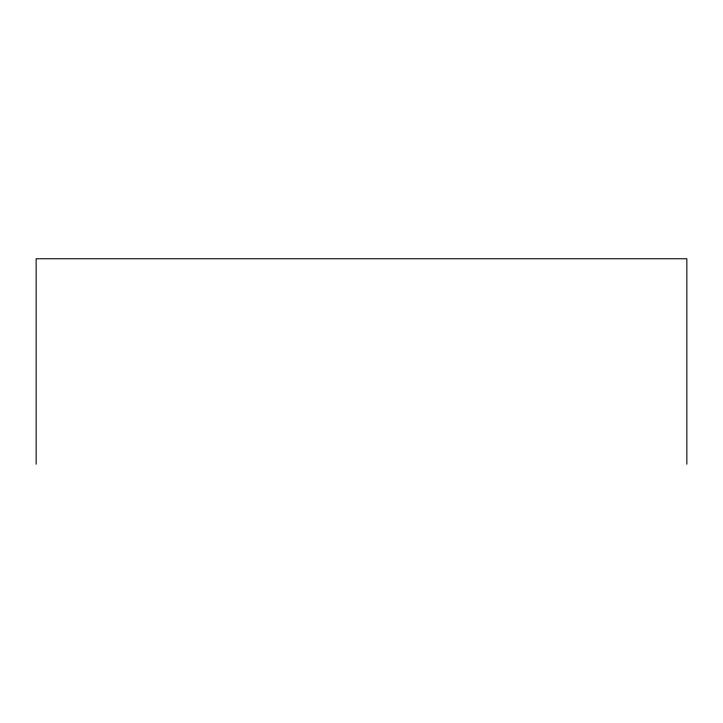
<?xml version="1.0" encoding="UTF-8"?>
<svg xmlns="http://www.w3.org/2000/svg" width="723" height="723" viewBox="0 0 723 723"><rect width="100%" height="100%" fill="white"/><g stroke="black" fill="none" stroke-linecap="round" stroke-linejoin="round"><path stroke-width="1.08" d="M686.85 464.238L686.85 258.762L36.15 258.762L36.15 464.238"/></g></svg>
